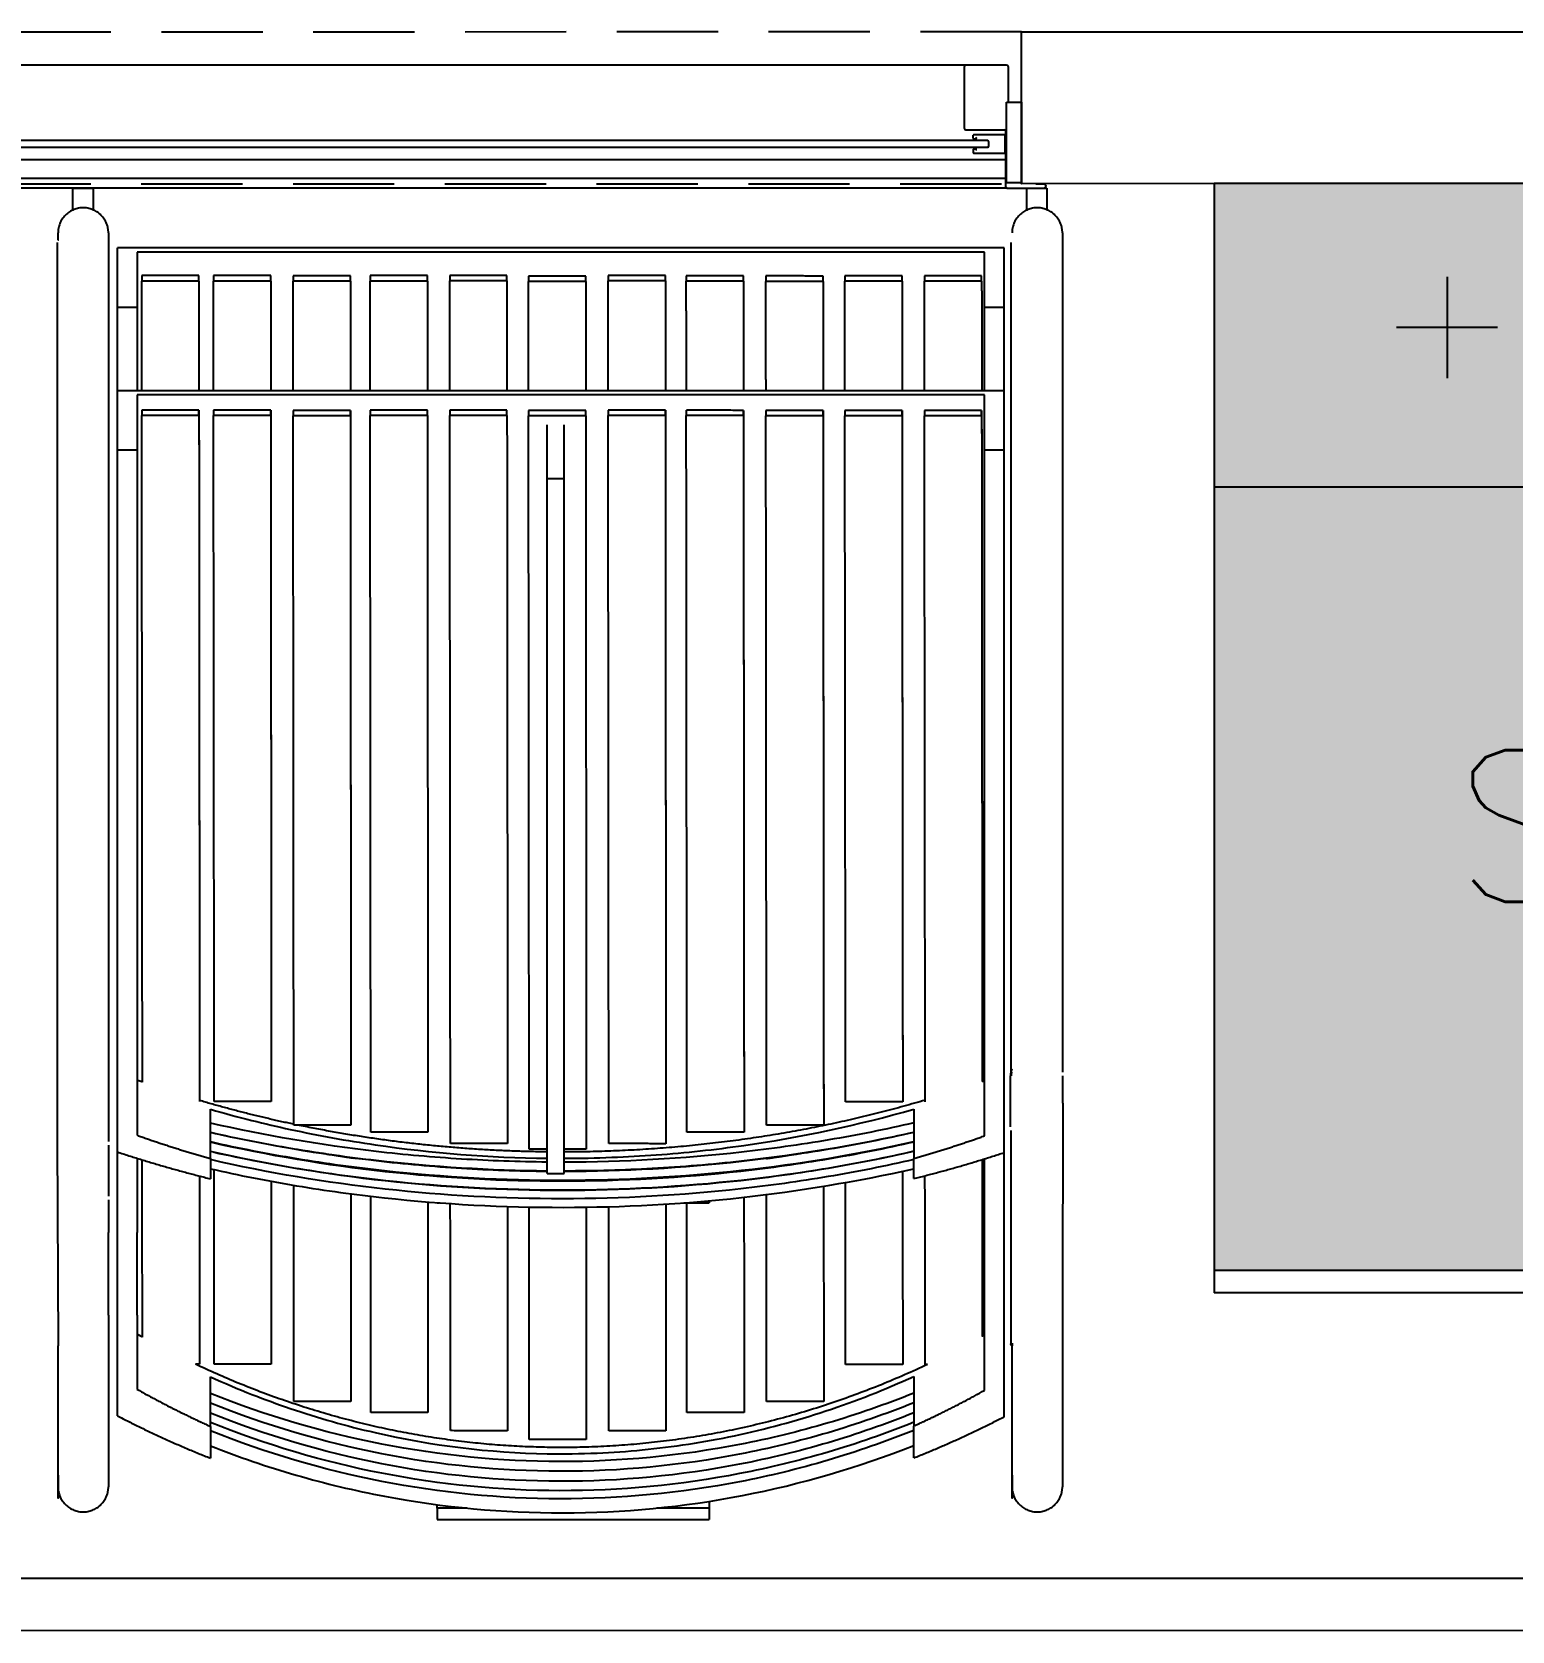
# Model space of a CAD drawing. Header units: millimetres. Extents: x 340 to 1003762, y 22 to 362022.
# Drawn here: x 590459 to 591922, y 287434 to 289014 of the extents above; entities that cross this region are included whole.
import ezdxf

# ---------------------------------------------------------------- set-up
doc = ezdxf.new("R2010")
doc.units = ezdxf.units.MM
doc.linetypes.add('LSBB_P_002 - PLANTA 1° NIVEL SALA DE VENTAS$0$HIDDEN', pattern=[0.375, 0.25, -0.125])
doc.linetypes.add('LSBB_P_002 - PLANTA 1° NIVEL SALA DE VENTAS$0$HIDDEN2', pattern=[0.1875, 0.125, -0.0625])
for name, color, linetype in [('A-DEMOLICION SV', 40, 'Continuous'), ('LSBB_P_002 - PLANTA 1° NIVEL SALA DE VENTAS$0$1208_Sala de Ventas$0$PROTO_MUEBLES FRIO', 2, 'Continuous'), ('LSBB_P_002 - PLANTA 1° NIVEL SALA DE VENTAS$0$8', 8, 'Continuous'), ('LSBB_P_002 - PLANTA 1° NIVEL SALA DE VENTAS$0$A-LAYOUT', 7, 'Continuous'), ('LSBB_P_002 - PLANTA 1° NIVEL SALA DE VENTAS$0$A-SALA DEFENSAS', 9, 'Continuous'), ('LSBB_P_002 - PLANTA 1° NIVEL SALA DE VENTAS$0$A-SALA-MUEB-ESPC', 1, 'Continuous'), ('LSBB_P_002 - PLANTA 1° NIVEL SALA DE VENTAS$0$A-VENTANAS', 8, 'Continuous'), ('LSBB_P_002 - PLANTA 1° NIVEL SALA DE VENTAS$0$CRISTAL', 2, 'Continuous'), ('LSBB_P_002 - PLANTA 1° NIVEL SALA DE VENTAS$0$PROYECCIONES', 6, 'LSBB_P_002 - PLANTA 1° NIVEL SALA DE VENTAS$0$HIDDEN'), ('LSBB_P_002 - PLANTA 1° NIVEL SALA DE VENTAS$0$TABIQUE', 3, 'Continuous'), ('LSBB_P_002 - PLANTA 1° NIVEL SALA DE VENTAS$0$VIDRIOFONDOS', 4, 'Continuous')]:
    doc.layers.add(name, color=color, linetype=linetype)
doc.layers.add('LSBB_P_002 - PLANTA 1° NIVEL SALA DE VENTAS$0$LAYOUT$0$A-SALA-HATCH-PANADERIA', color=7, linetype='Continuous', true_color=0x9e0000)
doc.styles.add('LSBB_P_002 - PLANTA 1° NIVEL SALA DE VENTAS$0$1208_Sala de Ventas$0$ARQ', font='SIMPLEX.shx')

# ---------------------------------------------------------------- blocks, each defined once
blk = doc.blocks.new('LSBB_P_002 - PLANTA 1° NIVEL SALA DE VENTAS$0$A$C287752531')
at = {"color": 0, "linetype": 'ByBlock'}
for p, q in [((-0.2544, 0.0027), (-0.2544, -0.0146)), ((-0.2232, 0.0032), (-0.2539, 0.0032)), ((-0.2227, -0.0006), (-0.2227, 0.0027)), ((0.7477, -0.0006), (0.7477, 0.0027)), ((0.7482, 0.0032), (0.7789, 0.0032)), ((0.7794, 0.0027), (0.7794, -0.0146)), ((-0.2232, -0.0152), (-0.2539, -0.0152)), ((-0.2257, -0.0001), (-0.2257, -0.0008)), ((-0.2257, -0.0118), (-0.2257, -0.0112)), ((-0.2232, -0.0011), (-0.2254, -0.0011)), ((-0.2232, -0.0108), (-0.2254, -0.0108)), ((-0.2227, -0.0114), (-0.2227, -0.0146)), ((0.7477, -0.0114), (0.7477, -0.0146)), ((0.7482, -0.0011), (0.7503, -0.0011)), ((0.7482, -0.0108), (0.7503, -0.0108)), ((0.7482, -0.0152), (0.7789, -0.0152)), ((0.7507, -0.0001), (0.7507, -0.0008)), ((0.7507, -0.0118), (0.7507, -0.0112))]:
    blk.add_line(p, q, dxfattribs=at)
for centre, radius, start, end in [((-0.2539, 0.0027), 0.00054, 90, 180), ((-0.2254, -0.0001), 0.000324, 90, 180), ((-0.2232, 0.0027), 0.00054, 360, 90), ((0.7482, 0.0027), 0.00054, 90, 180), ((0.7789, 0.0027), 0.00054, 360, 90), ((-0.2539, -0.0146), 0.00054, 180, 270), ((-0.2254, -0.0008), 0.000324, 180, 270), ((-0.2254, -0.0112), 0.000324, 90, 180), ((-0.2254, -0.0118), 0.000324, 180, 270), ((-0.2232, -0.0006), 0.00054, 270, 360), ((-0.2232, -0.0114), 0.00054, 360, 90), ((-0.2232, -0.0146), 0.00054, 270, 360), ((0.7482, -0.0006), 0.00054, 180, 270), ((0.7482, -0.0114), 0.00054, 90, 180), ((0.7482, -0.0146), 0.00054, 180, 270), ((0.7503, -0.0008), 0.000324, 270, 360), ((0.7503, -0.0112), 0.000324, 360, 90), ((0.7789, -0.0146), 0.00054, 270, 360)]:
    blk.add_arc(centre, radius, start, end, dxfattribs=at)
at = {"layer": 'LSBB_P_002 - PLANTA 1° NIVEL SALA DE VENTAS$0$CRISTAL', "color": 8, "linetype": 'ByBlock'}
for p, q in [((-0.2382, -0.0039), (-0.2382, -0.008)), ((0.7621, -0.0028), (-0.2371, -0.0028)), ((-0.2371, -0.0091), (0.7621, -0.0091)), ((0.7632, -0.0039), (0.7632, -0.008))]:
    blk.add_line(p, q, dxfattribs=at)
for centre, start, end in [((-0.2371, -0.0039), 90, 180), ((-0.2371, -0.008), 180, 270), ((0.7621, -0.0039), 0, 90), ((0.7621, -0.008), 270, 0)]:
    blk.add_arc(centre, 0.00108, start, end, dxfattribs=at)
blk = doc.blocks.new('LSBB_P_002 - PLANTA 1° NIVEL SALA DE VENTAS$0$A$C1A6A4195')
at = {"color": 2}
for p, q in [((-1.3489, 0.0347), (-1.3489, -0.0258)), ((-1.3069, 0.0364), (-1.3471, 0.0364)), ((-1.3051, 0), (-1.3051, 0.0347)), ((-1.3471, -0.0276), (-1.3089, -0.0276)), ((-1.3081, -0.0283), (-1.3081, -0.0834)), ((-1.3064, -0.0852), (-1.2699, -0.0852)), ((-1.2781, -0.0808), (-1.2699, -0.0808)), ((-1.2681, -0.0825), (-1.2681, -0.0834))]:
    blk.add_line(p, q, dxfattribs=at)
for centre, radius, start, end in [((-1.3471, 0.0347), 0.00175, 90, 180), ((-1.3069, 0.0347), 0.00175, 360, 90), ((-1.3471, -0.0258), 0.00175, 180, 270), ((-1.3089, -0.0283), 0.000752, 360, 90), ((-1.3064, -0.0834), 0.00175, 180, 270), ((-1.2699, -0.0825), 0.00175, 360, 90), ((-1.2699, -0.0834), 0.00175, 270, 0)]:
    blk.add_arc(centre, radius, start, end, dxfattribs=at)
at = {"layer": 'LSBB_P_002 - PLANTA 1° NIVEL SALA DE VENTAS$0$8'}
blk.add_line((-1.3068, -0.08), (-1.3071, -0.0796), dxfattribs=at)
at = {"layer": 'LSBB_P_002 - PLANTA 1° NIVEL SALA DE VENTAS$0$A-VENTANAS'}
for points in [[(-1.3472, 0.0364), (-6.3071, 0.0364)], [(-1.3064, -0.0852), (-6.3478, -0.0852)]]:
    blk.add_lwpolyline(points, dxfattribs=at)
at = {"layer": 'LSBB_P_002 - PLANTA 1° NIVEL SALA DE VENTAS$0$TABIQUE', "color": 5}
for p, q in [((-1.3071, -0.08), (-1.3071, 0)), ((-1.3071, 0), (-1.2921, 0)), ((-1.2921, 0), (-1.2921, -0.08)), ((-1.2921, -0.08), (-1.3071, -0.08))]:
    blk.add_line(p, q, dxfattribs=at)
at = {"layer": 'LSBB_P_002 - PLANTA 1° NIVEL SALA DE VENTAS$0$VIDRIOFONDOS', "color": 8}
for p, q in [((-1.3081, -0.0571), (-2.314, -0.0571)), ((-1.3081, -0.0755), (-2.314, -0.0755))]:
    blk.add_line(p, q, dxfattribs=at)
at = {"layer": 'LSBB_P_002 - PLANTA 1° NIVEL SALA DE VENTAS$0$A-VENTANAS', "rotation": 180.0000015709251}
blk.add_blockref('LSBB_P_002 - PLANTA 1° NIVEL SALA DE VENTAS$0$A$C287752531', (-1.5626, -0.0473), dxfattribs=at)
blk = doc.blocks.new('LSBB_P_002 - PLANTA 1° NIVEL SALA DE VENTAS$0$PANGRANEL')
at = {"layer": 'LSBB_P_002 - PLANTA 1° NIVEL SALA DE VENTAS$0$A-SALA-MUEB-ESPC', "ltscale": 0.3}
for p, q in [((0.4839, 0.4115), (0.4835, 0.2123)), ((-0.5101, 0.3736), (-0.5091, 0.1716)), ((-0.4593, 0.202), (-0.4593, 0.2836)), ((-0.4504, 0.202), (-0.4504, 0.2836)), ((-0.4309, 0.202), (-0.4309, 0.2836)), ((-0.4257, 0.202), (-0.4258, 0.2836))]:
    blk.add_line(p, q, dxfattribs=at)
for points, degree in [([(-0.4948, 1.3156), (-0.4846, 1.3156), (-0.4745, 1.3156)], 2), ([(-0.4948, 1.3156), (-0.4948, 1.3048), (-0.4948, 1.2939)], 2), ([(-0.4745, 1.3156), (-0.4745, 1.305), (-0.4745, 1.2943)], 2), ([(0.448, 1.3156), (0.4581, 1.3156), (0.4682, 1.3156)], 2), ([(0.448, 1.3156), (0.448, 1.3048), (0.448, 1.2939)], 2), ([(0.4682, 1.3156), (0.4682, 1.305), (0.4682, 1.2943)], 2), ([(-0.5091, 1.2642), (-0.5091, 1.2678), (-0.5091, 1.2715)], 2), ([(-0.4593, 1.2715), (-0.4593, 0.8225), (-0.4593, 0.3735)], 2), ([(0.4835, 1.2715), (0.4835, 0.8567), (0.4835, 0.442)], 2), ([(-0.5101, 1.2618), (-0.5101, 0.8177), (-0.5101, 0.3736)], 2), ([(-0.4504, 1.1978), (-0.4504, 1.2272), (-0.4504, 1.2566)], 2), ([(0.4259, 1.2566), (-0.0122, 1.2566), (-0.4504, 1.2566)], 2), ([(0.4065, 1.2524), (-0.0122, 1.2524), (-0.4309, 1.2524)], 2), ([(-0.4309, 1.2524), (-0.4309, 1.2251), (-0.4309, 1.1978)], 2), ([(0.4065, 1.1978), (0.4065, 1.2251), (0.4065, 1.2524)], 2), ([(0.4259, 1.1978), (0.4259, 1.2272), (0.4259, 1.2566)], 2), ([(0.4326, 1.2618), (0.4326, 0.852), (0.4326, 0.4423)], 2), ([(-0.4263, 1.2292), (-0.4263, 1.2265), (-0.4263, 1.2239)], 2), ([(-0.3698, 1.2292), (-0.3981, 1.2292), (-0.4263, 1.2292)], 2), ([(-0.4263, 1.1154), (-0.4263, 1.1696), (-0.4263, 1.2239)], 2), ([(-0.3698, 1.2238), (-0.3981, 1.2239), (-0.4263, 1.2239)], 2), ([(-0.3698, 1.2238), (-0.3698, 1.2265), (-0.3698, 1.2292)], 2), ([(-0.3698, 1.2238), (-0.3698, 1.1696), (-0.3698, 1.1154)], 2), ([(-0.3554, 1.2292), (-0.3554, 1.2265), (-0.3554, 1.2238)], 2), ([(-0.2989, 1.2292), (-0.3271, 1.2292), (-0.3554, 1.2292)], 2), ([(-0.3553, 1.1154), (-0.3553, 1.1696), (-0.3554, 1.2238)], 2), ([(-0.2989, 1.2238), (-0.3271, 1.2238), (-0.3554, 1.2238)], 2), ([(-0.2989, 1.2238), (-0.2989, 1.2265), (-0.2989, 1.2292)], 2), ([(-0.2989, 1.2238), (-0.2988, 1.1696), (-0.2988, 1.1154)], 2), ([(-0.2767, 1.229), (-0.2767, 1.2263), (-0.2767, 1.2237)], 2), ([(-0.2202, 1.229), (-0.2484, 1.229), (-0.2767, 1.229)], 2), ([(-0.2766, 1.1154), (-0.2767, 1.1695), (-0.2767, 1.2237)], 2), ([(-0.2202, 1.2237), (-0.2484, 1.2237), (-0.2767, 1.2237)], 2), ([(-0.2202, 1.2237), (-0.2202, 1.2263), (-0.2202, 1.229)], 2), ([(-0.2202, 1.2237), (-0.2202, 1.1695), (-0.2201, 1.1154)], 2), ([(-0.2006, 1.2292), (-0.2006, 1.2266), (-0.2006, 1.2239)], 2), ([(-0.1441, 1.2292), (-0.1723, 1.2292), (-0.2006, 1.2292)], 2), ([(-0.2005, 1.1154), (-0.2006, 1.1696), (-0.2006, 1.2239)], 2), ([(-0.1441, 1.2239), (-0.1723, 1.2239), (-0.2006, 1.2239)], 2), ([(-0.1441, 1.2239), (-0.1441, 1.2265), (-0.1441, 1.2292)], 2), ([(-0.1441, 1.2239), (-0.1441, 1.1696), (-0.144, 1.1154)], 2), ([(-0.1219, 1.2294), (-0.1219, 1.2268), (-0.1219, 1.2241)], 2), ([(-0.0654, 1.2294), (-0.0937, 1.2294), (-0.1219, 1.2294)], 2), ([(-0.1218, 1.1154), (-0.1219, 1.1698), (-0.1219, 1.2241)], 2), ([(-0.0654, 1.2241), (-0.0937, 1.2241), (-0.1219, 1.2241)], 2), ([(-0.0654, 1.2241), (-0.0654, 1.2267), (-0.0654, 1.2294)], 2), ([(-0.0654, 1.2241), (-0.0654, 1.1697), (-0.0654, 1.1154)], 2), ([(-0.0441, 1.2288), (-0.0441, 1.2261), (-0.0441, 1.2235)], 2), ([(0.0124, 1.2288), (-0.0158, 1.2288), (-0.0441, 1.2288)], 2), ([(-0.044, 1.1154), (-0.0441, 1.1694), (-0.0441, 1.2235)], 2), ([(0.0124, 1.2234), (-0.0158, 1.2235), (-0.0441, 1.2235)], 2), ([(0.0124, 1.2234), (0.0124, 1.2261), (0.0124, 1.2288)], 2), ([(0.0124, 1.2234), (0.0124, 1.1694), (0.0125, 1.1154)], 2), ([(0.0346, 1.2294), (0.0346, 1.2267), (0.0346, 1.224)], 2), ([(0.0911, 1.2294), (0.0628, 1.2294), (0.0346, 1.2294)], 2), ([(0.0347, 1.1154), (0.0346, 1.1697), (0.0346, 1.224)], 2), ([(0.0911, 1.224), (0.0628, 1.224), (0.0346, 1.224)], 2), ([(0.0911, 1.224), (0.0911, 1.2267), (0.0911, 1.2294)], 2), ([(0.0911, 1.224), (0.0911, 1.1697), (0.0912, 1.1154)], 2), ([(0.1118, 1.2291), (0.1118, 1.2265), (0.1118, 1.2238)], 2), ([(0.1683, 1.2291), (0.1401, 1.2291), (0.1118, 1.2291)], 2), ([(0.1119, 1.1154), (0.1119, 1.1696), (0.1118, 1.2238)], 2), ([(0.1683, 1.2238), (0.1401, 1.2238), (0.1118, 1.2238)], 2), ([(0.1683, 1.2238), (0.1683, 1.2264), (0.1683, 1.2291)], 2), ([(0.1683, 1.2238), (0.1683, 1.1696), (0.1684, 1.1154)], 2), ([(0.1905, 1.2289), (0.1905, 1.2262), (0.1905, 1.2235)], 2), ([(0.247, 1.2288), (0.2188, 1.2289), (0.1905, 1.2289)], 2), ([(0.1906, 1.1154), (0.1905, 1.1695), (0.1905, 1.2235)], 2), ([(0.247, 1.2235), (0.2188, 1.2235), (0.1905, 1.2235)], 2), ([(0.247, 1.2235), (0.247, 1.2262), (0.247, 1.2288)], 2), ([(0.247, 1.2235), (0.247, 1.1695), (0.2471, 1.1154)], 2), ([(0.2685, 1.229), (0.2685, 1.2263), (0.2685, 1.2236)], 2), ([(0.325, 1.229), (0.2968, 1.229), (0.2685, 1.229)], 2), ([(0.2686, 1.1154), (0.2686, 1.1695), (0.2685, 1.2236)], 2), ([(0.325, 1.2236), (0.2968, 1.2236), (0.2686, 1.2236)], 2), ([(0.325, 1.2236), (0.325, 1.2263), (0.325, 1.229)], 2), ([(0.325, 1.2236), (0.3251, 1.1695), (0.3251, 1.1154)], 2), ([(0.3472, 1.229), (0.3472, 1.2263), (0.3472, 1.2236)], 2), ([(0.4037, 1.2289), (0.3755, 1.2289), (0.3472, 1.229)], 2), ([(0.3473, 1.1154), (0.3473, 1.1695), (0.3472, 1.2236)], 2), ([(0.4037, 1.2236), (0.3755, 1.2236), (0.3472, 1.2236)], 2), ([(0.4037, 1.2236), (0.4037, 1.2263), (0.4037, 1.2289)], 2), ([(0.4037, 1.2236), (0.4038, 1.1695), (0.4038, 1.1154)], 2), ([(-0.4504, 1.1154), (-0.4504, 1.1566), (-0.4504, 1.1978)], 2), ([(-0.4309, 1.1978), (-0.4406, 1.1978), (-0.4504, 1.1978)], 2), ([(-0.4309, 1.1978), (-0.4309, 1.1566), (-0.4309, 1.1154)], 2), ([(0.4065, 1.1154), (0.4065, 1.1566), (0.4065, 1.1978)], 2), ([(0.4259, 1.1978), (0.4162, 1.1978), (0.4065, 1.1978)], 2), ([(0.4259, 1.1154), (0.4259, 1.1566), (0.4259, 1.1978)], 2), ([(-0.4504, 1.0568), (-0.4504, 1.0861), (-0.4504, 1.1154)], 2), ([(0.4259, 1.1154), (-0.0122, 1.1154), (-0.4504, 1.1154)], 2), ([(0.4065, 1.1113), (-0.0122, 1.1113), (-0.4309, 1.1113)], 2), ([(-0.4309, 1.1113), (-0.4309, 1.084), (-0.4309, 1.0568)], 2), ([(0.4065, 1.0568), (0.4065, 1.084), (0.4065, 1.1113)], 2), ([(0.4259, 1.0568), (0.4259, 1.0861), (0.4259, 1.1154)], 2), ([(-0.4263, 1.0962), (-0.4263, 1.0936), (-0.4263, 1.0909)], 2), ([(-0.3698, 1.0962), (-0.3981, 1.0962), (-0.4263, 1.0962)], 2), ([(-0.4257, 0.4323), (-0.426, 0.7616), (-0.4263, 1.0909)], 2), ([(-0.3698, 1.0909), (-0.3981, 1.0909), (-0.4263, 1.0909)], 2), ([(-0.3698, 1.0909), (-0.3698, 1.0936), (-0.3698, 1.0962)], 2), ([(-0.3698, 1.0962), (-0.3695, 0.7572), (-0.3692, 0.4181)], 2), ([(-0.3698, 1.0909), (-0.3695, 0.752), (-0.3692, 0.413)], 2), ([(-0.3554, 1.0962), (-0.3554, 1.0936), (-0.3554, 1.0909)], 2), ([(-0.3547, 0.413), (-0.3551, 0.752), (-0.3554, 1.0909)], 2), ([(-0.2989, 1.0909), (-0.3271, 1.0909), (-0.3554, 1.0909)], 2), ([(-0.2989, 1.0962), (-0.3271, 1.0962), (-0.3553, 1.0962)], 2), ([(-0.2989, 1.0909), (-0.2989, 1.0935), (-0.2989, 1.0962)], 2), ([(-0.2989, 1.0962), (-0.2986, 0.7571), (-0.2983, 0.4181)], 2), ([(-0.2989, 1.0909), (-0.2986, 0.752), (-0.2983, 0.413)], 2), ([(-0.2767, 1.0961), (-0.2767, 1.0935), (-0.2767, 1.0908)], 2), ([(-0.2202, 1.0961), (-0.2484, 1.0961), (-0.2767, 1.0961)], 2), ([(-0.2761, 0.3898), (-0.2764, 0.7403), (-0.2767, 1.0908)], 2), ([(-0.2202, 1.0908), (-0.2484, 1.0908), (-0.2767, 1.0908)], 2), ([(-0.2202, 1.0908), (-0.2202, 1.0934), (-0.2202, 1.0961)], 2), ([(-0.2202, 1.0961), (-0.2199, 0.7455), (-0.2196, 0.3949)], 2), ([(-0.2202, 1.0908), (-0.2199, 0.7403), (-0.2196, 0.3898)], 2), ([(-0.2006, 1.0962), (-0.2006, 1.0936), (-0.2006, 1.091)], 2), ([(-0.1441, 1.0962), (-0.1723, 1.0962), (-0.2006, 1.0962)], 2), ([(-0.2, 0.3828), (-0.2003, 0.7369), (-0.2006, 1.091)], 2), ([(-0.1441, 1.0909), (-0.1723, 1.091), (-0.2006, 1.091)], 2), ([(-0.1441, 1.0909), (-0.1441, 1.0936), (-0.1441, 1.0962)], 2), ([(-0.1441, 1.0909), (-0.1438, 0.7369), (-0.1435, 0.3828)], 2), ([(-0.1219, 1.0963), (-0.1219, 1.0937), (-0.1219, 1.0911)], 2), ([(-0.0654, 1.0963), (-0.0937, 1.0963), (-0.1219, 1.0963)], 2), ([(-0.1213, 0.3715), (-0.1216, 0.7313), (-0.1219, 1.0911)], 2), ([(-0.0654, 1.0911), (-0.0937, 1.0911), (-0.1219, 1.0911)], 2), ([(-0.0654, 1.0911), (-0.0654, 1.0937), (-0.0654, 1.0963)], 2), ([(-0.0654, 1.0911), (-0.0651, 0.7313), (-0.0648, 0.3715)], 2), ([(-0.0441, 1.0959), (-0.0441, 1.0933), (-0.0441, 1.0907)], 2), ([(0.0124, 1.0959), (-0.0158, 1.0959), (-0.0441, 1.0959)], 2), ([(-0.0435, 0.3659), (-0.0438, 0.7283), (-0.0441, 1.0907)], 2), ([(0.0124, 1.0907), (-0.0158, 1.0907), (-0.0441, 1.0907)], 2), ([(0.0124, 1.0907), (0.0124, 1.0933), (0.0124, 1.0959)], 2), ([(0.0124, 1.0907), (0.0127, 0.7283), (0.013, 0.3659)], 2), ([(0.0346, 1.0963), (0.0346, 1.0937), (0.0346, 1.0911)], 2), ([(0.0911, 1.0963), (0.0629, 1.0963), (0.0346, 1.0963)], 2), ([(0.0352, 0.3715), (0.0349, 0.7313), (0.0346, 1.0911)], 2), ([(0.0911, 1.091), (0.0629, 1.0911), (0.0346, 1.0911)], 2), ([(0.0911, 1.091), (0.0911, 1.0937), (0.0911, 1.0963)], 2), ([(0.0911, 1.0963), (0.0914, 0.7364), (0.0917, 0.3766)], 2), ([(0.0911, 1.091), (0.0914, 0.7312), (0.0917, 0.3714)], 2), ([(0.1118, 1.0962), (0.1118, 1.0935), (0.1118, 1.0909)], 2), ([(0.1125, 0.3828), (0.1121, 0.7368), (0.1118, 1.0909)], 2), ([(0.1683, 1.0909), (0.1401, 1.0909), (0.1118, 1.0909)], 2), ([(0.1683, 1.0961), (0.1401, 1.0961), (0.1119, 1.0962)], 2), ([(0.1683, 1.0909), (0.1683, 1.0935), (0.1683, 1.0961)], 2), ([(0.1683, 1.0961), (0.1686, 0.742), (0.1689, 0.3879)], 2), ([(0.1683, 1.0909), (0.1686, 0.7368), (0.1689, 0.3827)], 2), ([(0.1905, 1.096), (0.1905, 1.0934), (0.1905, 1.0907)], 2), ([(0.247, 1.096), (0.2188, 1.096), (0.1905, 1.096)], 2), ([(0.1911, 0.3897), (0.1908, 0.7402), (0.1905, 1.0907)], 2), ([(0.247, 1.0907), (0.2188, 1.0907), (0.1905, 1.0907)], 2), ([(0.247, 1.0907), (0.247, 1.0933), (0.247, 1.096)], 2), ([(0.247, 1.096), (0.2473, 0.7454), (0.2476, 0.3948)], 2), ([(0.247, 1.0907), (0.2473, 0.7402), (0.2476, 0.3897)], 2), ([(0.2685, 1.0961), (0.2685, 1.0934), (0.2685, 1.0908)], 2), ([(0.325, 1.096), (0.2968, 1.096), (0.2686, 1.0961)], 2), ([(0.2692, 0.4129), (0.2689, 0.7519), (0.2685, 1.0908)], 2), ([(0.325, 1.0908), (0.2968, 1.0908), (0.2686, 1.0908)], 2), ([(0.325, 1.0908), (0.325, 1.0934), (0.325, 1.096)], 2), ([(0.325, 1.096), (0.3254, 0.757), (0.3257, 0.418)], 2), ([(0.325, 1.0908), (0.3254, 0.7518), (0.3257, 0.4129)], 2), ([(0.3472, 1.096), (0.3472, 1.0934), (0.3472, 1.0908)], 2), ([(0.3479, 0.4129), (0.3475, 0.7518), (0.3472, 1.0908)], 2), ([(0.4037, 1.096), (0.3755, 1.096), (0.3473, 1.096)], 2), ([(0.4037, 1.0908), (0.3755, 1.0908), (0.3473, 1.0908)], 2), ([(0.4037, 1.0908), (0.4037, 1.0934), (0.4037, 1.096)], 2), ([(0.4037, 1.096), (0.404, 0.7644), (0.4043, 0.4327)], 2), ([(0.4037, 1.0908), (0.404, 0.7617), (0.4043, 0.4327)], 2), ([(-0.0257, 1.0289), (-0.0257, 1.0553), (-0.0257, 1.0817)], 2), ([(-0.009, 1.0289), (-0.009, 1.0553), (-0.009, 1.0817)], 2), ([(-0.4504, 0.3632), (-0.4504, 0.71), (-0.4504, 1.0568)], 2), ([(-0.4309, 1.0568), (-0.4406, 1.0568), (-0.4504, 1.0568)], 2), ([(-0.4309, 1.0568), (-0.4309, 0.7182), (-0.4309, 0.3797)], 2), ([(0.4065, 0.3791), (0.4065, 0.7179), (0.4065, 1.0568)], 2), ([(0.4259, 1.0568), (0.4162, 1.0568), (0.4065, 1.0568)], 2), ([(0.4259, 0.3626), (0.4259, 0.7097), (0.4259, 1.0568)], 2), ([(-0.0257, 1.0289), (-0.0174, 1.0289), (-0.009, 1.0289)], 2), ([(-0.0257, 0.3418), (-0.0257, 0.6854), (-0.0257, 1.0289)], 2), ([(-0.009, 0.3418), (-0.009, 0.6854), (-0.009, 1.0289)], 2), ([(0.4321, 0.3882), (0.4321, 0.4133), (0.4321, 0.4385)], 2), ([(0.4839, 0.4115), (0.4839, 0.425), (0.4839, 0.4385)], 2), ([(-0.3692, 0.413), (-0.3693, 0.413), (-0.3694, 0.413)], 2), ([(-0.2983, 0.413), (-0.3265, 0.413), (-0.3547, 0.413)], 2), ([(0.3257, 0.4129), (0.2974, 0.4129), (0.2692, 0.4129)], 2), ([(-0.3585, 0.3566), (-0.3585, 0.381), (-0.3585, 0.4054)], 2), ([(0.3367, 0.4056), (0.3367, 0.3812), (0.3367, 0.3568)], 2), ([(-0.3549, 0.3816), (-0.3549, 0.3818), (-0.3549, 0.3819)], 2), ([(-0.2196, 0.3898), (-0.2478, 0.3898), (-0.2761, 0.3898)], 2), ([(-0.1435, 0.3828), (-0.1717, 0.3828), (-0.2, 0.3828)], 2), ([(0.1689, 0.3827), (0.1407, 0.3828), (0.1125, 0.3828)], 2), ([(0.2476, 0.3897), (0.2194, 0.3897), (0.1911, 0.3897)], 2), ([(0.3255, 0.3804), (0.3255, 0.3802), (0.3255, 0.3801)], 2), ([(0.4326, 0.3844), (0.4326, 0.279), (0.4326, 0.1736)], 2), ([(-0.4588, 0.3195), (-0.4588, 0.3447), (-0.4588, 0.3699)], 2), ([(-0.3549, 0.372), (-0.3549, 0.3723), (-0.3549, 0.3726)], 2), ([(-0.2984, 0.3704), (-0.2984, 0.3702), (-0.2984, 0.37)], 2), ([(-0.2762, 0.366), (-0.2762, 0.3663), (-0.2762, 0.3665)], 2), ([(-0.0648, 0.3715), (-0.093, 0.3715), (-0.1213, 0.3715)], 2), ([(-0.0257, 0.3659), (-0.0346, 0.3659), (-0.0435, 0.3659)], 2), ([(0.013, 0.3659), (0.002, 0.3659), (-0.009, 0.3659)], 2), ([(0.0917, 0.3714), (0.0635, 0.3714), (0.0352, 0.3715)], 2), ([(0.2475, 0.3655), (0.2475, 0.3652), (0.2475, 0.365)], 2), ([(0.269, 0.3687), (0.269, 0.369), (0.269, 0.3692)], 2), ([(0.3255, 0.3711), (0.3255, 0.3708), (0.3255, 0.3705)], 2), ([(-0.4504, 0.2836), (-0.4504, 0.3234), (-0.4504, 0.3632)], 2), ([(-0.4309, 0.3569), (-0.4309, 0.3203), (-0.4309, 0.2836)], 2), ([(-0.4258, 0.2836), (-0.4258, 0.3195), (-0.4258, 0.3554)], 2), ([(-0.3585, 0.3566), (-0.3585, 0.3466), (-0.3585, 0.3367)], 2), ([(-0.2984, 0.3611), (-0.2984, 0.3607), (-0.2984, 0.3604)], 2), ([(-0.2984, 0.3515), (-0.2984, 0.3513), (-0.2984, 0.3512)], 2), ([(-0.2762, 0.3564), (-0.2762, 0.3568), (-0.2762, 0.3572)], 2), ([(-0.2197, 0.3576), (-0.2197, 0.3575), (-0.2197, 0.3575)], 2), ([(-0.2197, 0.3488), (-0.2197, 0.3483), (-0.2197, 0.3478)], 2), ([(-0.1344, 0.3486), (-0.1344, 0.3489), (-0.1344, 0.3493)], 2), ([(0.1344, 0.3512), (0.1344, 0.3508), (0.1344, 0.3505)], 2), ([(0.191, 0.3471), (0.191, 0.3475), (0.191, 0.348)], 2), ([(0.2475, 0.3562), (0.2475, 0.3558), (0.2475, 0.3554)], 2), ([(0.2691, 0.3591), (0.2691, 0.3595), (0.2691, 0.3599)], 2), ([(0.2691, 0.35), (0.2691, 0.3501), (0.2691, 0.3503)], 2), ([(0.3255, 0.3615), (0.3255, 0.3614), (0.3255, 0.3613)], 2), ([(0.3367, 0.3369), (0.3367, 0.3468), (0.3367, 0.3568)], 2), ([(0.4042, 0.3557), (0.4043, 0.2683), (0.4043, 0.181)], 2), ([(0.4065, 0.1276), (0.4065, 0.242), (0.4065, 0.3564)], 2), ([(0.4259, 0.1016), (0.4259, 0.2321), (0.4259, 0.3626)], 2), ([(-0.3693, 0.3394), (-0.3693, 0.2464), (-0.3692, 0.1534)], 2), ([(-0.3547, 0.1534), (-0.3548, 0.2496), (-0.3549, 0.3457)], 2), ([(-0.2984, 0.3343), (-0.2983, 0.2438), (-0.2983, 0.1534)], 2), ([(-0.2762, 0.3473), (-0.2762, 0.3474), (-0.2762, 0.3476)], 2), ([(-0.2197, 0.3392), (-0.2197, 0.3389), (-0.2197, 0.3387)], 2), ([(-0.2001, 0.3454), (-0.2001, 0.3459), (-0.2001, 0.3463)], 2), ([(-0.2001, 0.3362), (-0.2001, 0.3365), (-0.2001, 0.3367)], 2), ([(-0.1436, 0.3407), (-0.1436, 0.3402), (-0.1436, 0.3397)], 2), ([(-0.1344, 0.3389), (-0.1344, 0.3395), (-0.1344, 0.34)], 2), ([(-0.0257, 0.3418), (-0.0174, 0.3418), (-0.009, 0.3418)], 2), ([(0.1344, 0.3419), (0.1344, 0.3414), (0.1344, 0.3408)], 2), ([(0.1344, 0.3323), (0.1344, 0.332), (0.1344, 0.3317)], 2), ([(0.1688, 0.3454), (0.1688, 0.3449), (0.1688, 0.3444)], 2), ([(0.1688, 0.3357), (0.1688, 0.3355), (0.1688, 0.3352)], 2), ([(0.191, 0.3379), (0.191, 0.3382), (0.191, 0.3384)], 2), ([(0.2475, 0.3466), (0.2475, 0.3464), (0.2475, 0.3462)], 2), ([(0.2692, 0.1532), (0.2691, 0.2431), (0.2691, 0.3331)], 2), ([(0.3256, 0.3443), (0.3256, 0.2487), (0.3257, 0.1532)], 2), ([(0.3479, 0.1532), (0.3478, 0.2464), (0.3477, 0.3397)], 2), ([(-0.2761, 0.1167), (-0.2761, 0.2235), (-0.2762, 0.3304)], 2), ([(-0.2197, 0.3219), (-0.2196, 0.2193), (-0.2196, 0.1167)], 2), ([(-0.2, 0.1057), (-0.2, 0.2126), (-0.2001, 0.3195)], 2), ([(-0.1436, 0.3311), (-0.1436, 0.3308), (-0.1436, 0.3305)], 2), ([(-0.1344, 0.3298), (-0.1344, 0.3301), (-0.1344, 0.3304)], 2), ([(0.1688, 0.3185), (0.1689, 0.2121), (0.1689, 0.1056)], 2), ([(0.1911, 0.1165), (0.1911, 0.2189), (0.191, 0.3212)], 2), ([(0.2475, 0.3294), (0.2476, 0.2229), (0.2476, 0.1165)], 2), ([(-0.4593, 0.3159), (-0.4593, 0.2998), (-0.4593, 0.2836)], 2), ([(-0.1436, 0.3139), (-0.1435, 0.2098), (-0.1435, 0.1057)], 2), ([(-0.1344, 0.3132), (-0.1344, 0.3131), (-0.1344, 0.313)], 2), ([(-0.1344, 0.313), (-0.1333, 0.313), (-0.1321, 0.313)], 2), ([(-0.1213, 0.0878), (-0.1213, 0.2), (-0.1214, 0.3122)], 2), ([(-0.0649, 0.3094), (-0.0648, 0.1986), (-0.0648, 0.0877)], 2), ([(-0.0435, 0.079), (-0.0435, 0.1939), (-0.0436, 0.3088)], 2), ([(0.0129, 0.3087), (0.013, 0.1938), (0.013, 0.079)], 2), ([(0.0352, 0.0877), (0.0352, 0.1984), (0.0351, 0.3092)], 2), ([(0.0916, 0.3118), (0.0917, 0.1997), (0.0917, 0.0877)], 2), ([(0.1095, 0.313), (0.122, 0.313), (0.1344, 0.313)], 2), ([(0.1125, 0.1056), (0.1124, 0.2093), (0.1123, 0.313)], 2), ([(0.1344, 0.315), (0.1344, 0.314), (0.1344, 0.313)], 2), ([(0.4835, 0.2123), (0.4835, 0.1523), (0.4835, 0.0923), (0.4835, 0.0323)], 3), ([(-0.4593, 0.202), (-0.4593, 0.1455), (-0.4593, 0.0889), (-0.4593, 0.0323)], 3), ([(-0.4504, 0.1025), (-0.4504, 0.1523), (-0.4504, 0.202)], 2), ([(-0.4309, 0.202), (-0.4309, 0.1653), (-0.4309, 0.1286)], 2), ([(-0.4257, 0.1803), (-0.4257, 0.1912), (-0.4257, 0.202)], 2), ([(-0.3692, 0.1534), (-0.3712, 0.1534), (-0.3732, 0.1534)], 2), ([(-0.2983, 0.1534), (-0.3265, 0.1534), (-0.3547, 0.1534)], 2), ([(0.3257, 0.1532), (0.2974, 0.1532), (0.2692, 0.1532)], 2), ([(0.3502, 0.1532), (0.349, 0.1532), (0.3479, 0.1532)], 2), ([(-0.3585, 0.092), (-0.3585, 0.1165), (-0.3585, 0.141)], 2), ([(0.3367, 0.1414), (0.3367, 0.1169), (0.3367, 0.0924)], 2), ([(-0.2196, 0.1167), (-0.2478, 0.1167), (-0.2761, 0.1167)], 2), ([(0.2476, 0.1165), (0.2194, 0.1165), (0.1911, 0.1165)], 2), ([(-0.1435, 0.1057), (-0.1717, 0.1057), (-0.2, 0.1057)], 2), ([(0.1689, 0.1056), (0.1407, 0.1056), (0.1125, 0.1056)], 2), ([(-0.3585, 0.092), (-0.3585, 0.0763), (-0.3585, 0.0606)], 2), ([(-0.0648, 0.0877), (-0.093, 0.0877), (-0.1213, 0.0878)], 2), ([(0.0917, 0.0877), (0.0635, 0.0877), (0.0352, 0.0877)], 2), ([(0.3367, 0.0609), (0.3367, 0.0766), (0.3367, 0.0924)], 2), ([(0.013, 0.079), (-0.0152, 0.079), (-0.0435, 0.079)], 2), ([(-0.5091, 0.0323), (-0.5091, 0.0722), (-0.5091, -0.0075), (-0.5091, 0.0323)], 3), ([(0.4337, 0.0323), (0.4337, 0.0722), (0.4337, -0.0075), (0.4337, 0.0323)], 3), ([(0.1344, 0.0179), (0.1344, 0.0146), (0.1344, 0.0112)], 2), ([(-0.1344, 0.0112), (-0.1344, 0.013), (-0.1344, 0.0147)], 2), ([(-0.1344, 0.0112), (-0.1344, 0.0103), (-0.1344, 0.0094)], 2), ([(-0.1051, 0.0112), (-0.1198, 0.0112), (-0.1344, 0.0112)], 2), ([(-0.1344, 0.0094), (-0.1344, 0.0047), (-0.1344, 0)], 2), ([(-0.1344, 0), (0, 0), (0.1344, 0)], 2), ([(0.1344, 0.0112), (0.1085, 0.0112), (0.0826, 0.0112)], 2), ([(0.1344, 0.0112), (0.1344, 0.0103), (0.1344, 0.0094)], 2), ([(0.1344, 0.0094), (0.1344, 0.0047), (0.1344, 0)], 2)]:
    blk.add_open_spline(points, degree=degree, dxfattribs=at)
for points, weights, degree in [([(-0.4842, 1.2963), (-0.509, 1.2963), (-0.5091, 1.2715)], [1, 0.70839372323, 1], 2), ([(-0.4593, 1.2715), (-0.4594, 1.2963), (-0.4842, 1.2963)], [1, 0.70839372323, 1], 2), ([(0.4586, 1.2963), (0.4338, 1.2963), (0.4337, 1.2715)], [1, 0.708393723183, 1], 2), ([(0.4835, 1.2715), (0.4834, 1.2963), (0.4586, 1.2963)], [1, 0.708393723183, 1], 2), ([(0.4337, 0.445), (0.4321, 0.4419), (0.4321, 0.4385)], [1, 0.97396979619, 1], 2), ([(-0.4257, 0.4323), (-0.4283, 0.4332), (-0.4309, 0.4341)], [1, 0.999997179747, 1], 2), ([(0.4065, 0.4335), (0.4054, 0.4331), (0.4043, 0.4327)], [1, 0.999999491863, 1], 2), ([(0.4331, 0.4385), (0.4331, 0.4405), (0.4337, 0.4423)], [1, 0.990177232857, 1], 2), ([(-0.2761, 0.3906), (-0.3231, 0.4005), (-0.3692, 0.4141)], [1, 0.999222262993, 1], 2), ([(0.3479, 0.4144), (0.1759, 0.3635), (-0.009, 0.3632)], [0.993618966168, 0.978553440339, 0.998135968713], 2), ([(-0.4309, 0.3797), (-0.3951, 0.367), (-0.3585, 0.3566)], [1, 0.999477631211, 1], 2), ([(-0.0257, 0.3633), (-0.1503, 0.3646), (-0.2722, 0.3898)], [1, 0.995334978699, 1], 2), ([(0.3367, 0.3568), (0.372, 0.3668), (0.4065, 0.3791)], [1, 0.99951055116, 1], 2), ([(-0.4504, 0.3632), (-0.405, 0.3483), (-0.3585, 0.3367)], [1, 0.999334125474, 1], 2), ([(-0.2492, 0.3622), (-0.2328, 0.3595), (-0.2164, 0.3571)], [1, 0.999930001632, 1], 2), ([(0.191, 0.3567), (0.2088, 0.3593), (0.2266, 0.3622)], [1, 0.999917517647, 1], 2), ([(0.3367, 0.3369), (0.3818, 0.3481), (0.4259, 0.3626)], [1, 0.999371620201, 1], 2), ([(-0.4257, 0.1803), (-0.4283, 0.1817), (-0.4309, 0.1832)], [1, 0.99999482235, 1], 2), ([(0.4065, 0.1822), (0.4054, 0.1816), (0.4043, 0.181)], [1, 0.999999065219, 1], 2), ([(0.4337, 0.1742), (0.4337, 0.1729), (0.4338, 0.1716)], [1, 0.999096636263, 1], 2), ([(0.4338, 0.1716), (0.4327, 0.1723), (0.4326, 0.1736)], [1, 0.90440250158, 1], 2), ([(-0.0256, 0.0713), (-0.2058, 0.0744), (-0.3732, 0.1534)], [1, 0.980569565077, 0.994144244111], 2), ([(0.3502, 0.1532), (0.1692, 0.0679), (-0.0256, 0.0713)], [0.993825761019, 0.977720148767, 1], 2), ([(-0.4309, 0.1286), (-0.3955, 0.1087), (-0.3585, 0.092)], [1, 0.99899548358, 1], 2), ([(0.3367, 0.0924), (0.3724, 0.1085), (0.4065, 0.1276)], [1, 0.999058129911, 1], 2), ([(-0.4504, 0.1025), (-0.4056, 0.0792), (-0.3585, 0.0606)], [1, 0.998664574138, 1], 2), ([(0.3367, 0.0609), (0.3823, 0.079), (0.4259, 0.1016)], [1, 0.998738910732, 1], 2), ([(-0.5091, 0.0323), (-0.509, 0.0075), (-0.4842, 0.0075)], [1, 0.708388101313, 1], 2), ([(-0.5091, 0.0323), (-0.5091, 0.0323), (-0.5091, 0.0323), (-0.5091, 0.0323)], [1, 0.999999988974, 0.999999988974, 1], 3), ([(-0.4842, 0.0075), (-0.4594, 0.0075), (-0.4593, 0.0323)], [1, 0.708388101313, 1], 2), ([(0.4337, 0.0323), (0.4338, 0.0075), (0.4586, 0.0075)], [1, 0.708388101327, 1], 2), ([(0.4337, 0.0323), (0.4337, 0.0323), (0.4337, 0.0323), (0.4337, 0.0323)], [1, 0.999999988969, 0.999999988969, 1], 3), ([(0.4586, 0.0075), (0.4834, 0.0075), (0.4835, 0.0323)], [1, 0.708388101327, 1], 2)]:
    blk.add_rational_spline(points, weights, degree=degree, dxfattribs=at)
for points, knots in [([(-0.3585, 0.4054), (-0.3449, 0.4015), (-0.3187, 0.3944), (-0.2646, 0.3818), (-0.1679, 0.3643), (-0.0826, 0.3577), (-0.0257, 0.357)], [0, 0, 0, 0, 4.278883, 8.174437, 16.731747, 33.872285, 33.872285, 33.872285, 33.872285]), ([(-0.009, 0.357), (0.0068, 0.357), (0.0372, 0.3576), (0.0965, 0.3609), (0.197, 0.3717), (0.2816, 0.3897), (0.3367, 0.4056)], [0, 0, 0, 0, 4.753959, 9.159612, 17.902137, 35.169841, 35.169841, 35.169841, 35.169841]), ([(-0.0257, 0.3532), (-0.04, 0.3533), (-0.0682, 0.354), (-0.1246, 0.3567), (-0.2219, 0.3653), (-0.3045, 0.3794), (-0.3585, 0.3918)], [0, 0, 0, 0, 4.282354, 8.502154, 17.008774, 33.708318, 33.708318, 33.708318, 33.708318]), ([(-0.3585, 0.3827), (-0.3452, 0.3797), (-0.3184, 0.374), (-0.2638, 0.364), (-0.1666, 0.3503), (-0.0822, 0.3452), (-0.0257, 0.3447)], [0, 0, 0, 0, 4.124725, 8.260871, 16.693433, 33.699898, 33.699898, 33.699898, 33.699898]), ([(-0.0257, 0.3439), (-0.04, 0.344), (-0.0682, 0.3446), (-0.1246, 0.3474), (-0.2219, 0.356), (-0.3045, 0.3701), (-0.3585, 0.3825)], [0, 0, 0, 0, 4.282354, 8.502154, 17.008774, 33.708318, 33.708318, 33.708318, 33.708318]), ([(0.3367, 0.3919), (0.3228, 0.3887), (0.2948, 0.3827), (0.2382, 0.3723), (0.1372, 0.3581), (0.0496, 0.3532), (-0.009, 0.3531)], [0, 0, 0, 0, 4.298635, 8.600345, 17.357149, 35.003274, 35.003274, 35.003274, 35.003274]), ([(-0.009, 0.3447), (0.006, 0.3447), (0.035, 0.3451), (0.0936, 0.3476), (0.1944, 0.3559), (0.2805, 0.3702), (0.3367, 0.3829)], [0, 0, 0, 0, 4.525522, 8.748554, 17.648753, 34.996365, 34.996365, 34.996365, 34.996365]), ([(0.3367, 0.3826), (0.3228, 0.3794), (0.2948, 0.3734), (0.2382, 0.363), (0.1372, 0.3488), (0.0496, 0.3439), (-0.009, 0.3438)], [0, 0, 0, 0, 4.298635, 8.600345, 17.357149, 35.003274, 35.003274, 35.003274, 35.003274]), ([(-0.3585, 0.3734), (-0.3303, 0.367), (-0.2732, 0.3559), (-0.1571, 0.34), (-0.01, 0.3322), (0.1655, 0.3418), (0.2805, 0.3608), (0.3367, 0.3736)], [0, 0, 0, 0, 8.71262, 17.522067, 35.305175, 53.028649, 70.376261, 70.376261, 70.376261, 70.376261]), ([(0.3367, 0.373), (0.3086, 0.3665), (0.2518, 0.3553), (0.1362, 0.3391), (-0.0687, 0.3278), (-0.2445, 0.3467), (-0.3585, 0.3728)], [0, 0, 0, 0, 8.675858, 17.432702, 35.159648, 70.391591, 70.391591, 70.391591, 70.391591]), ([(0.3367, 0.3639), (0.3086, 0.3574), (0.2518, 0.3461), (0.1362, 0.3299), (-0.0687, 0.3187), (-0.2445, 0.3376), (-0.3585, 0.3637)], [0, 0, 0, 0, 8.675858, 17.432702, 35.159648, 70.391625, 70.391625, 70.391625, 70.391625]), ([(-0.3549, 0.363), (-0.3271, 0.3568), (-0.2708, 0.3459), (-0.1558, 0.3303), (-0.0095, 0.3226), (0.1655, 0.3322), (0.2805, 0.3512), (0.3367, 0.364)], [0, 0, 0, 0, 8.560988, 17.295221, 34.927762, 52.651235, 69.998847, 69.998847, 69.998847, 69.998847]), ([(0.3367, 0.3558), (0.3086, 0.3493), (0.2518, 0.338), (0.1362, 0.3218), (-0.0687, 0.3106), (-0.2445, 0.3295), (-0.3585, 0.3556)], [0, 0, 0, 0, 8.675858, 17.432702, 35.159648, 70.391591, 70.391591, 70.391591, 70.391591]), ([(-0.3585, 0.3466), (-0.3303, 0.3402), (-0.2732, 0.329), (-0.1571, 0.3131), (-0.01, 0.3053), (0.1655, 0.3149), (0.2805, 0.334), (0.3367, 0.3467)], [0, 0, 0, 0, 8.71262, 17.522067, 35.305175, 53.028649, 70.376261, 70.376261, 70.376261, 70.376261]), ([(-0.5091, 0.0323), (-0.5091, 0.0323), (-0.5091, 0.0413), (-0.5091, 0.0859), (-0.5091, 0.1425), (-0.5091, 0.1716)], [9.02813, 9.02813, 9.02813, 9.02813, 28.890017, 58.839943, 81.347284, 81.347284, 81.347284, 81.347284]), ([(0.4337, 0.0323), (0.4337, 0.0323), (0.4337, 0.0413), (0.4337, 0.0859), (0.4337, 0.1425), (0.4337, 0.1716)], [9.02813, 9.02813, 9.02813, 9.02813, 28.890017, 58.839943, 81.347284, 81.347284, 81.347284, 81.347284]), ([(-0.3585, 0.141), (-0.345, 0.1349), (-0.3189, 0.1238), (-0.265, 0.1041), (-0.169, 0.0767), (-0.0828, 0.066), (-0.0256, 0.065)], [0, 0, 0, 0, 4.486858, 8.52788, 17.284603, 34.535715, 34.535715, 34.535715, 34.535715]), ([(-0.0256, 0.065), (-0.0092, 0.0648), (0.0222, 0.0652), (0.0841, 0.0695), (0.1911, 0.086), (0.2799, 0.1155), (0.3367, 0.1414)], [34.535715, 34.535715, 34.535715, 34.535715, 39.476777, 43.983317, 53.237113, 72.020522, 72.020522, 72.020522, 72.020522]), ([(0.3367, 0.1248), (0.3089, 0.1137), (0.2522, 0.094), (0.136, 0.0657), (-0.0126, 0.0515), (-0.1901, 0.069), (-0.3038, 0.1026), (-0.3585, 0.1245)], [0, 0, 0, 0, 9.015105, 18.051679, 35.99114, 53.775372, 71.545035, 71.545035, 71.545035, 71.545035]), ([(0.3367, 0.1153), (0.3089, 0.1041), (0.2522, 0.0844), (0.136, 0.0561), (-0.0126, 0.0419), (-0.1901, 0.0594), (-0.3038, 0.0931), (-0.3585, 0.115)], [0, 0, 0, 0, 9.015105, 18.051679, 35.99114, 53.775372, 71.545035, 71.545035, 71.545035, 71.545035]), ([(0.3367, 0.1054), (0.3089, 0.0942), (0.2522, 0.0745), (0.136, 0.0462), (-0.0126, 0.032), (-0.1901, 0.0495), (-0.3038, 0.0831), (-0.3585, 0.1051)], [0, 0, 0, 0, 9.016724, 18.053298, 35.992759, 53.776991, 71.546254, 71.546254, 71.546254, 71.546254]), ([(0.3367, 0.0961), (0.3089, 0.0849), (0.2522, 0.0652), (0.136, 0.0369), (-0.0126, 0.0227), (-0.1901, 0.0402), (-0.3038, 0.0739), (-0.3585, 0.0958)], [0, 0, 0, 0, 9.017621, 18.054196, 35.993657, 53.777889, 71.548047, 71.548047, 71.548047, 71.548047]), ([(0.3367, 0.088), (0.3089, 0.0769), (0.2522, 0.0572), (0.136, 0.0288), (-0.0126, 0.0147), (-0.1901, 0.0321), (-0.3038, 0.0658), (-0.3585, 0.0877)], [0, 0, 0, 0, 9.015105, 18.051679, 35.99114, 53.775372, 71.545035, 71.545035, 71.545035, 71.545035]), ([(-0.3585, 0.0728), (-0.3308, 0.0619), (-0.2741, 0.0425), (-0.1583, 0.0148), (-0.0097, 0.0009), (0.1677, 0.0181), (0.2819, 0.0515), (0.3367, 0.0731)], [0, 0, 0, 0, 8.990942, 18.027897, 35.81708, 53.75189, 71.495237, 71.495237, 71.495237, 71.495237])]:
    blk.add_open_spline(points, degree=3, knots=knots, dxfattribs=at)
blk = doc.blocks.new('LSBB_P_002 - PLANTA 1° NIVEL SALA DE VENTAS$0$1208_Sala de Ventas$0$SEMI MURAL 2500_X_1096')
h = blk.add_hatch(color=256)
h.dxf.hatch_style = 1
h.paths.add_polyline_path([(-2882.82, -4443.96), (-2882.82, -4413.96), (-3132.82, -4413.96), (-3132.82, -4443.96)])
h.paths.add_polyline_path([(-3132.82, -4443.96), (-3132.82, -4521.36), (-2882.82, -4521.36), (-2882.82, -4443.96)])
h.paths.add_polyline_path([(-3113.22, -4493.66), (-2931.72, -4493.66), (-2931.72, -4461.27), (-3113.22, -4461.27)], flags=24)
at = {"layer": 'LSBB_P_002 - PLANTA 1° NIVEL SALA DE VENTAS$0$1208_Sala de Ventas$0$PROTO_MUEBLES FRIO'}
for p, q in [((-2882.82, -4413.96), (-3132.82, -4413.96)), ((-3132.82, -4413.96), (-3132.82, -4521.36)), ((-3132.82, -4413.96), (-3132.82, -4521.36)), ((-3132.82, -4413.96), (-3132.82, -4523.56)), ((-2882.82, -4413.96), (-2882.82, -4523.56)), ((-2882.82, -4413.96), (-2882.82, -4523.56)), ((-2882.82, -4413.96), (-2882.82, -4523.56)), ((-3109.82, -4423.18), (-3109.82, -4433.18)), ((-3104.82, -4428.18), (-3114.82, -4428.18)), ((-2882.82, -4443.96), (-3132.82, -4443.96)), ((-2882.82, -4521.36), (-3132.82, -4521.36)), ((-2882.82, -4523.56), (-3132.82, -4523.56))]:
    blk.add_line(p, q, dxfattribs=at)
at = {"color": 7, "insert": (-3109.2, -4469.93), "char_height": 15, "width": 239.1645, "attachment_point": 1, "style": 'LSBB_P_002 - PLANTA 1° NIVEL SALA DE VENTAS$0$1208_Sala de Ventas$0$ARQ'}
blk.add_mtext('SEMI MURAL 2500', dxfattribs=at)
blk = doc.blocks.new('LSBB_P_002 - PLANTA 1° NIVEL SALA DE VENTAS$0$SVLY')
at = {"layer": 'LSBB_P_002 - PLANTA 1° NIVEL SALA DE VENTAS$0$A-SALA DEFENSAS', "color": 1, "linetype": 'Continuous', "flags": 128}
blk.add_lwpolyline([(1009.4273, 301.5951), (1019.7601, 301.5951), (1019.7601, 301.5951), (1019.8101, 301.5951), (1019.8101, 301.5428), (1009.4273, 301.5437)], dxfattribs=at)
at = {"layer": 'LSBB_P_002 - PLANTA 1° NIVEL SALA DE VENTAS$0$A-SALA-MUEB-ESPC'}
blk.add_blockref('LSBB_P_002 - PLANTA 1° NIVEL SALA DE VENTAS$0$PANGRANEL', (1014.213, 301.653), dxfattribs=at)
at = {"layer": 'LSBB_P_002 - PLANTA 1° NIVEL SALA DE VENTAS$0$LAYOUT$0$A-SALA-HATCH-PANADERIA', "xscale": 0.01, "yscale": 0.01, "zscale": 0.01}
blk.add_blockref('LSBB_P_002 - PLANTA 1° NIVEL SALA DE VENTAS$0$1208_Sala de Ventas$0$SEMI MURAL 2500_X_1096', (1046.1748, 347.1127), dxfattribs=at)
blk = doc.blocks.new('LSBB_P_002 - PLANTA 1° NIVEL SALA DE VENTAS', base_point=(223.5696, 14.2202))
at = {"layer": 'LSBB_P_002 - PLANTA 1° NIVEL SALA DE VENTAS$0$PROYECCIONES', "color": 6, "linetype": 'LSBB_P_002 - PLANTA 1° NIVEL SALA DE VENTAS$0$HIDDEN2', "ltscale": 0.8}
blk.add_lwpolyline([(814.6562, 303.123), (809.5862, 303.1228), (809.5862, 302.9728), (814.6562, 302.973)], dxfattribs=at)
at = {"layer": 'LSBB_P_002 - PLANTA 1° NIVEL SALA DE VENTAS$0$TABIQUE'}
blk.add_lwpolyline([(819.8466, 302.9731), (814.6562, 302.973), (814.6562, 303.123), (817.2983, 303.123)], dxfattribs=at)
blk.add_blockref('LSBB_P_002 - PLANTA 1° NIVEL SALA DE VENTAS$0$A$C1A6A4195', (815.9483, 303.0538))
at = {"layer": 'LSBB_P_002 - PLANTA 1° NIVEL SALA DE VENTAS$0$A-LAYOUT', "color": 1}
blk.add_blockref('LSBB_P_002 - PLANTA 1° NIVEL SALA DE VENTAS$0$SVLY', (-200, 0), dxfattribs=at)

msp = doc.modelspace()

# ---------------------------------------------------------------- block references
at = {"layer": 'A-DEMOLICION SV', "xscale": 1000, "yscale": 1000, "zscale": 1000}
msp.add_blockref('LSBB_P_002 - PLANTA 1° NIVEL SALA DE VENTAS', (350.9, 111.5), dxfattribs=at)

doc.saveas('drawing.dxf')
